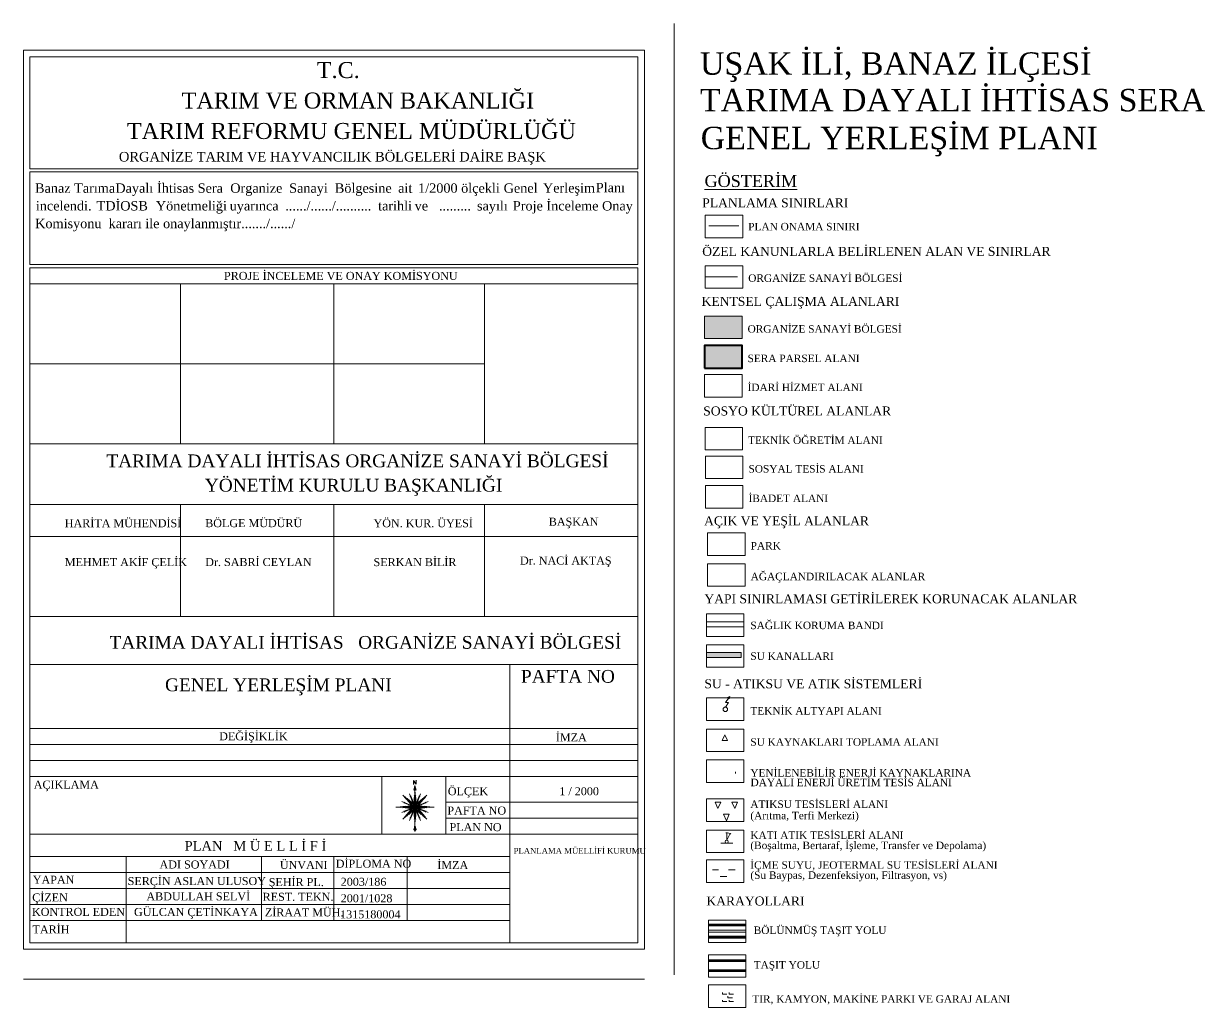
# Model space of a CAD drawing. Header units: metres. Extents: x 478603 to 489313, y 4282657 to 4289463.
# Drawn here: x 478816 to 479601, y 4288012 to 4288668 of the extents above; entities that cross this region are included whole.
import ezdxf

# ---------------------------------------------------------------- set-up
doc = ezdxf.new("R2010")
doc.units = ezdxf.units.M
doc.layers.get('0').update_dxf_attribs({"color": 5, "lineweight": 0})
for name, color, linetype, lineweight in [('97', 2, 'Continuous', 0), ('ADAKENARI', 18, 'Continuous', 0), ('ANTET', 18, 'Continuous', 0), ('CERCEVE', 18, 'Continuous', 0), ('KALDIRIM', 11, 'Continuous', 0), ('KAPAK', 1, 'Continuous', 20), ('LEJANT', 18, 'Continuous', 0), ('P_ALAN', 143, 'Continuous', 0), ('P_U_KNL', 143, 'Continuous', 0), ('PARSEL_ALN', 207, 'Continuous', 0), ('PARSEL_SERA_ALAN', 9, 'Continuous', 40), ('PLAN_SEMBOL', 18, 'Continuous', 0), ('REFUJ', 63, 'Continuous', 0)]:
    doc.layers.add(name, color=color, linetype=linetype, lineweight=lineweight)
doc.styles.get("Standard").update_dxf_attribs({"font": 'times.ttf'})

# ---------------------------------------------------------------- blocks, each defined once
blk = doc.blocks.new('155')
for p, q in [((0, 2.85, 942.48), (-1.9, -0.95, 942.48)), ((1.9, -0.95, 942.48), (0, 2.85, 942.48)), ((-1.9, -0.95, 942.48), (1.9, -0.95, 942.48))]:
    blk.add_line(p, q)
blk = doc.blocks.new('156')
for p, q in [((-3.43, 1.71, 942.48), (-7.43, 1.71, 942.48)), ((3.43, 1.71, 942.48), (8, 1.71, 942.48)), ((-2.29, -2.86, 942.48), (2.29, -2.86, 942.48))]:
    blk.add_line(p, q)
blk = doc.blocks.new('119')
for p, q in [((-3.75, 2, 942.48), (-3.75, 3, 942.48)), ((-3.75, 2, 942.48), (-0.75, 2, 942.48)), ((0, 0.5, 942.48), (0, -0.5, 942.48)), ((0.75, 2, 942.48), (0.75, 3, 942.48)), ((0.75, 2, 942.48), (3.75, 2, 942.48)), ((-3.75, -2, 942.48), (-3.75, -3, 942.48)), ((-3.75, -3, 942.48), (-0.75, -3, 942.48)), ((0, -0.5, 942.48), (3, -0.5, 942.48)), ((0.75, -2, 942.48), (0.75, -3, 942.48)), ((0.75, -3, 942.48), (3.75, -3, 942.48))]:
    blk.add_line(p, q)
blk = doc.blocks.new('157')
for p, q in [((-7.5, 5, 942.48), (-3.75, 5, 942.48)), ((-5.625, 0.625, 942.48), (-7.5, 5, 942.48)), ((-3.75, 5, 942.48), (-5.625, 0.625, 942.48)), ((3.75, 5, 942.48), (7.5, 5, 942.48)), ((5.625, 0.625, 942.48), (3.75, 5, 942.48)), ((7.5, 5, 942.48), (5.625, 0.625, 942.48)), ((-1.875, -3.125, 942.48), (1.875, -3.125, 942.48)), ((0, -7.5, 942.48), (-1.875, -3.125, 942.48)), ((1.875, -3.125, 942.48), (0, -7.5, 942.48))]:
    blk.add_line(p, q)
blk = doc.blocks.new('158')
for p, q in [((-0.25, 6, 942.48), (-0.5, 6, 942.48)), ((0.5, 6, 942.48), (-0.25, 6, 942.48)), ((0, 6, 942.48), (0, 1, 942.48)), ((0, 1, 942.48), (2.25, 5.5, 942.48)), ((1.5, 5.75, 942.48), (0.5, 6, 942.48)), ((2.25, 5.5, 942.48), (1.5, 5.75, 942.48)), ((2.75, 5, 942.48), (2.25, 5.5, 942.48)), ((-4, -1, 942.48), (4, -1, 942.48))]:
    blk.add_line(p, q)
blk.add_circle((0, 0, 942.48), 1)
blk = doc.blocks.new('160')
for p, q in [((3, 8.5, 942.48), (1.5, 8, 942.48)), ((1.5, 8, 942.48), (2.5, 7, 942.48)), ((2.5, 7, 942.48), (3, 8.5, 942.48)), ((0, 4.5, 942.48), (2, 7.5, 942.48)), ((0, 1.5, 942.48), (2, 4.5, 942.48)), ((2, 4.5, 942.48), (0, 4.5, 942.48))]:
    blk.add_line(p, q)
blk.add_circle((0, 0, 942.48), 1.5)
blk = doc.blocks.new('146')
blk.add_line((0, 0, 942.48), (0, -1.48, 942.48))

msp = doc.modelspace()

# ---------------------------------------------------------------- hatches: boundary and pattern name
at = {"layer": 'P_ALAN'}
msp.add_hatch(color=256, dxfattribs=at).paths.add_polyline_path([(479271.17, 4288245.35), (479271.17, 4288248.74), (479294.39, 4288248.74), (479294.39, 4288245.35)])
at = {"layer": 'PARSEL_ALN'}
msp.add_hatch(color=256, dxfattribs=at).paths.add_polyline_path([(479269.9, 4288458.13), (479294.89, 4288458.13), (479294.89, 4288473.12), (479269.9, 4288473.12)])
at = {"layer": 'PARSEL_SERA_ALAN'}
msp.add_hatch(color=256, dxfattribs=at).paths.add_polyline_path([(479269.9, 4288438.44), (479294.89, 4288438.44), (479294.89, 4288453.44), (479269.9, 4288453.44)])

# ---------------------------------------------------------------- linework, layer by layer
at = {"layer": 'ADAKENARI', "color": 18, "lineweight": 120}
for p, q in [((479297.49, 4288066.89), (479272.5, 4288066.89)), ((479272.5, 4288058.62), (479297.49, 4288058.62))]:
    msp.add_line(p, q, dxfattribs=at)
at = {"layer": 'ADAKENARI', "color": 18, "lineweight": 100}
for p, q in [((479297.49, 4288043.25), (479272.5, 4288043.25)), ((479272.5, 4288036.25), (479297.49, 4288036.25))]:
    msp.add_line(p, q, dxfattribs=at)
at = {"layer": 'ANTET'}
for p, q in [((478815.68, 4288050.69), (478815.68, 4288650.47)), ((478815.68, 4288650.47), (479229.77, 4288650.47)), ((479229.77, 4288650.47), (479229.77, 4288050.69)), ((478819.95, 4288646.2), (479225.5, 4288646.2)), ((478819.95, 4288571.5), (478819.95, 4288646.2)), ((479225.5, 4288646.2), (479225.5, 4288571.5)), ((478819.95, 4288571.5), (479225.5, 4288571.5)), ((478819.95, 4288569.36), (479225.5, 4288569.36)), ((478819.95, 4288507.46), (478819.95, 4288569.36)), ((479225.5, 4288569.36), (479225.5, 4288507.46)), ((478819.95, 4288507.46), (479225.5, 4288507.46)), ((478819.95, 4288054.96), (478819.95, 4288505.33)), ((478819.95, 4288505.33), (479225.5, 4288505.33)), ((478819.95, 4288387.93), (478819.95, 4288505.33)), ((479225.5, 4288505.33), (479225.5, 4288054.96)), ((479225.5, 4288505.33), (479225.5, 4288387.93)), ((478819.95, 4288494.66), (479225.5, 4288494.66)), ((478920.27, 4288387.93), (478920.27, 4288494.66)), ((479022.72, 4288387.93), (479022.72, 4288494.66)), ((479123.04, 4288387.96), (479123.04, 4288494.66)), ((478819.95, 4288441.3), (479123.04, 4288441.3)), ((478819.95, 4288387.93), (479225.5, 4288387.93)), ((478819.95, 4288347.38), (479225.5, 4288347.38)), ((478920.27, 4288272.67), (478920.27, 4288347.38)), ((479022.72, 4288272.67), (479022.72, 4288347.38)), ((479123.04, 4288272.67), (479123.04, 4288347.38)), ((478819.95, 4288326.04), (479225.5, 4288326.04)), ((478819.95, 4288272.67), (479225.5, 4288272.67)), ((478819.95, 4288240.66), (479225.5, 4288240.66)), ((479140.12, 4288054.96), (479140.12, 4288240.66)), ((478819.95, 4288197.97), (479225.5, 4288197.97)), ((478819.95, 4288187.3), (479225.5, 4288187.3)), ((478819.95, 4288176.62), (479225.5, 4288176.62)), ((478819.95, 4288165.95), (479225.5, 4288165.95)), ((479054.74, 4288127.53), (479054.74, 4288165.95)), ((479097.43, 4288127.53), (479097.43, 4288165.95)), ((479097.43, 4288148.88), (479225.5, 4288148.88)), ((479097.43, 4288138.2), (479225.5, 4288138.2)), ((478819.95, 4288127.53), (479225.5, 4288127.53)), ((478819.95, 4288112.59), (479140.12, 4288112.59)), ((478884.23, 4288112.59), (478884.23, 4288054.96)), ((478974.48, 4288112.59), (478974.48, 4288069.9)), ((479022.71, 4288112.59), (479022.71, 4288069.9)), ((479071.61, 4288112.84), (479071.61, 4288070.15)), ((478819.95, 4288101.92), (479140.12, 4288101.92)), ((478819.95, 4288091.25), (479140.12, 4288091.25)), ((478819.95, 4288080.57), (479140.12, 4288080.57)), ((478819.95, 4288069.9), (479140.12, 4288069.9)), ((479225.5, 4288054.96), (478819.95, 4288054.96)), ((479229.77, 4288050.69), (478815.68, 4288050.69))]:
    msp.add_line(p, q, dxfattribs=at)
at = {"layer": 'ANTET', "lineweight": 5}
for points in [[(479075.63, 4288160.89, 0), (479076.06, 4288160.89, 0), (479076.03, 4288160.89, 0), (479076, 4288160.9, 0), (479075.97, 4288160.92, 0), (479075.95, 4288160.93, 0), (479075.93, 4288160.96, 0), (479075.92, 4288160.98, 0), (479075.91, 4288161.01, 0), (479075.91, 4288161.04, 0), (479075.91, 4288162.8, 0), (479077.61, 4288160.77, 0), (479077.61, 4288163.04, 0), (479077.61, 4288163.07, 0), (479077.62, 4288163.1, 0), (479077.63, 4288163.12, 0), (479077.65, 4288163.15, 0), (479077.68, 4288163.16, 0), (479077.7, 4288163.18, 0), (479077.73, 4288163.19, 0), (479077.76, 4288163.19, 0), (479077.33, 4288163.19, 0), (479077.36, 4288163.19, 0), (479077.39, 4288163.18, 0), (479077.42, 4288163.16, 0), (479077.44, 4288163.15, 0), (479077.46, 4288163.12, 0), (479077.47, 4288163.1, 0), (479077.48, 4288163.07, 0), (479077.48, 4288163.04, 0), (479077.48, 4288161.28, 0), (479075.78, 4288163.31, 0), (479075.78, 4288161.04, 0), (479075.78, 4288161.01, 0), (479075.77, 4288160.98, 0), (479075.76, 4288160.96, 0), (479075.74, 4288160.93, 0), (479075.72, 4288160.92, 0), (479075.69, 4288160.9, 0), (479075.66, 4288160.89, 0), (479075.63, 4288160.89, 0)], [(479076.06, 4288156.9, 0), (479076.13, 4288157.08, 0), (479076.24, 4288157.23, 0), (479076.39, 4288157.35, 0), (479076.57, 4288157.43, 0), (479076.76, 4288157.45, 0), (479076.95, 4288157.43, 0), (479077.12, 4288157.35, 0), (479077.27, 4288157.23, 0), (479077.39, 4288157.08, 0), (479077.46, 4288156.9, 0), (479076.76, 4288159.87, 0), (479076.06, 4288156.9, 0)], [(479073.88, 4288145.55, 0), (479073.99, 4288145.56, 0), (479074.1, 4288145.57, 0), (479074.22, 4288145.6, 0), (479074.33, 4288145.64, 0), (479074.43, 4288145.68, 0), (479074.53, 4288145.74, 0), (479074.63, 4288145.8, 0), (479074.71, 4288145.88, 0), (479074.77, 4288145.93, 0), (479074.84, 4288145.96, 0), (479074.91, 4288145.99, 0), (479074.99, 4288146, 0), (479075.06, 4288146, 0), (479075.14, 4288145.98, 0), (479075.21, 4288145.96, 0), (479075.27, 4288145.92, 0), (479075.22, 4288145.96, 0), (479075.17, 4288146.02, 0), (479075.13, 4288146.08, 0), (479075.1, 4288146.14, 0), (479075.08, 4288146.21, 0), (479075.06, 4288146.28, 0), (479075.06, 4288146.35, 0), (479075.07, 4288146.42, 0), (479075.22, 4288146.32, 0), (479075.37, 4288146.23, 0), (479075.53, 4288146.16, 0), (479075.69, 4288146.09, 0), (479075.86, 4288146.04, 0), (479076.03, 4288146, 0), (479076.2, 4288145.97, 0), (479076.38, 4288145.95, 0), (479076.45, 4288145.94, 0), (479076.52, 4288145.92, 0), (479076.59, 4288145.88, 0), (479076.65, 4288145.83, 0), (479076.69, 4288145.77, 0), (479076.73, 4288145.7, 0), (479076.75, 4288145.63, 0), (479076.76, 4288145.55, 0), (479073.88, 4288145.55, 0)], [(479076.76, 4288148.43, 0), (479076.75, 4288148.32, 0), (479076.74, 4288148.2, 0), (479076.71, 4288148.09, 0), (479076.67, 4288147.98, 0), (479076.62, 4288147.88, 0), (479076.57, 4288147.78, 0), (479076.5, 4288147.68, 0), (479076.43, 4288147.59, 0), (479076.38, 4288147.53, 0), (479076.35, 4288147.47, 0), (479076.32, 4288147.4, 0), (479076.31, 4288147.32, 0), (479076.31, 4288147.25, 0), (479076.32, 4288147.17, 0), (479076.35, 4288147.1, 0), (479076.39, 4288147.03, 0), (479076.34, 4288147.09, 0), (479076.29, 4288147.14, 0), (479076.23, 4288147.18, 0), (479076.17, 4288147.21, 0), (479076.1, 4288147.23, 0), (479076.03, 4288147.24, 0), (479075.96, 4288147.24, 0), (479075.89, 4288147.24, 0), (479075.99, 4288147.09, 0), (479076.07, 4288146.94, 0), (479076.15, 4288146.78, 0), (479076.22, 4288146.62, 0), (479076.27, 4288146.45, 0), (479076.31, 4288146.28, 0), (479076.34, 4288146.1, 0), (479076.35, 4288145.93, 0), (479076.37, 4288145.85, 0), (479076.39, 4288145.78, 0), (479076.43, 4288145.72, 0), (479076.48, 4288145.66, 0), (479076.54, 4288145.61, 0), (479076.61, 4288145.58, 0), (479076.68, 4288145.56, 0), (479076.76, 4288145.55, 0), (479076.76, 4288148.43, 0)], [(479076.76, 4288148.43, 0), (479076.76, 4288148.32, 0), (479076.78, 4288148.2, 0), (479076.81, 4288148.09, 0), (479076.84, 4288147.98, 0), (479076.89, 4288147.88, 0), (479076.95, 4288147.78, 0), (479077.01, 4288147.68, 0), (479077.09, 4288147.59, 0), (479077.13, 4288147.53, 0), (479077.17, 4288147.47, 0), (479077.19, 4288147.4, 0), (479077.2, 4288147.32, 0), (479077.2, 4288147.25, 0), (479077.19, 4288147.17, 0), (479077.16, 4288147.1, 0), (479077.13, 4288147.03, 0), (479077.17, 4288147.09, 0), (479077.22, 4288147.14, 0), (479077.28, 4288147.18, 0), (479077.35, 4288147.21, 0), (479077.41, 4288147.23, 0), (479077.48, 4288147.24, 0), (479077.55, 4288147.24, 0), (479077.63, 4288147.24, 0), (479077.53, 4288147.09, 0), (479077.44, 4288146.94, 0), (479077.36, 4288146.78, 0), (479077.3, 4288146.62, 0), (479077.25, 4288146.45, 0), (479077.2, 4288146.28, 0), (479077.18, 4288146.1, 0), (479077.16, 4288145.93, 0), (479077.15, 4288145.85, 0), (479077.12, 4288145.78, 0), (479077.08, 4288145.72, 0), (479077.03, 4288145.66, 0), (479076.97, 4288145.61, 0), (479076.91, 4288145.58, 0), (479076.83, 4288145.56, 0), (479076.76, 4288145.55, 0), (479076.76, 4288148.43, 0)], [(479079.64, 4288145.55, 0), (479079.52, 4288145.56, 0), (479079.41, 4288145.57, 0), (479079.3, 4288145.6, 0), (479079.19, 4288145.64, 0), (479079.08, 4288145.68, 0), (479078.98, 4288145.74, 0), (479078.89, 4288145.8, 0), (479078.8, 4288145.88, 0), (479078.74, 4288145.93, 0), (479078.67, 4288145.96, 0), (479078.6, 4288145.99, 0), (479078.53, 4288146, 0), (479078.45, 4288146, 0), (479078.38, 4288145.98, 0), (479078.31, 4288145.96, 0), (479078.24, 4288145.92, 0), (479078.3, 4288145.96, 0), (479078.35, 4288146.02, 0), (479078.39, 4288146.08, 0), (479078.42, 4288146.14, 0), (479078.44, 4288146.21, 0), (479078.45, 4288146.28, 0), (479078.45, 4288146.35, 0), (479078.44, 4288146.42, 0), (479078.3, 4288146.32, 0), (479078.14, 4288146.23, 0), (479077.99, 4288146.16, 0), (479077.82, 4288146.09, 0), (479077.66, 4288146.04, 0), (479077.48, 4288146, 0), (479077.31, 4288145.97, 0), (479077.14, 4288145.95, 0), (479077.06, 4288145.94, 0), (479076.99, 4288145.92, 0), (479076.92, 4288145.88, 0), (479076.87, 4288145.83, 0), (479076.82, 4288145.77, 0), (479076.79, 4288145.7, 0), (479076.76, 4288145.63, 0), (479076.76, 4288145.55, 0), (479079.64, 4288145.55, 0)], [(479073.88, 4288145.55, 0), (479073.99, 4288145.54, 0), (479074.1, 4288145.53, 0), (479074.22, 4288145.5, 0), (479074.33, 4288145.46, 0), (479074.43, 4288145.42, 0), (479074.53, 4288145.36, 0), (479074.63, 4288145.3, 0), (479074.71, 4288145.22, 0), (479074.77, 4288145.17, 0), (479074.84, 4288145.14, 0), (479074.91, 4288145.11, 0), (479074.99, 4288145.1, 0), (479075.06, 4288145.1, 0), (479075.14, 4288145.12, 0), (479075.21, 4288145.14, 0), (479075.27, 4288145.18, 0), (479075.22, 4288145.14, 0), (479075.17, 4288145.08, 0), (479075.13, 4288145.03, 0), (479075.1, 4288144.96, 0), (479075.08, 4288144.89, 0), (479075.06, 4288144.82, 0), (479075.06, 4288144.75, 0), (479075.07, 4288144.68, 0), (479075.22, 4288144.78, 0), (479075.37, 4288144.87, 0), (479075.53, 4288144.94, 0), (479075.69, 4288145.01, 0), (479075.86, 4288145.06, 0), (479076.03, 4288145.1, 0), (479076.2, 4288145.13, 0), (479076.38, 4288145.15, 0), (479076.45, 4288145.16, 0), (479076.52, 4288145.19, 0), (479076.59, 4288145.22, 0), (479076.65, 4288145.27, 0), (479076.69, 4288145.33, 0), (479076.73, 4288145.4, 0), (479076.75, 4288145.47, 0), (479076.76, 4288145.55, 0), (479073.88, 4288145.55, 0)], [(479076.76, 4288142.67, 0), (479076.75, 4288142.78, 0), (479076.74, 4288142.9, 0), (479076.71, 4288143.01, 0), (479076.67, 4288143.12, 0), (479076.62, 4288143.22, 0), (479076.57, 4288143.32, 0), (479076.5, 4288143.42, 0), (479076.43, 4288143.51, 0), (479076.38, 4288143.57, 0), (479076.35, 4288143.63, 0), (479076.32, 4288143.7, 0), (479076.31, 4288143.78, 0), (479076.31, 4288143.85, 0), (479076.32, 4288143.93, 0), (479076.35, 4288144, 0), (479076.39, 4288144.07, 0), (479076.34, 4288144.01, 0), (479076.29, 4288143.96, 0), (479076.23, 4288143.92, 0), (479076.17, 4288143.89, 0), (479076.1, 4288143.87, 0), (479076.03, 4288143.86, 0), (479075.96, 4288143.86, 0), (479075.89, 4288143.86, 0), (479075.99, 4288144.01, 0), (479076.07, 4288144.16, 0), (479076.15, 4288144.32, 0), (479076.22, 4288144.48, 0), (479076.27, 4288144.65, 0), (479076.31, 4288144.82, 0), (479076.34, 4288145, 0), (479076.35, 4288145.17, 0), (479076.37, 4288145.25, 0), (479076.39, 4288145.32, 0), (479076.43, 4288145.38, 0), (479076.48, 4288145.44, 0), (479076.54, 4288145.49, 0), (479076.61, 4288145.52, 0), (479076.68, 4288145.54, 0), (479076.76, 4288145.55, 0), (479076.76, 4288142.67, 0)], [(479076.76, 4288142.67, 0), (479076.76, 4288142.78, 0), (479076.78, 4288142.9, 0), (479076.81, 4288143.01, 0), (479076.84, 4288143.12, 0), (479076.89, 4288143.22, 0), (479076.95, 4288143.32, 0), (479077.01, 4288143.42, 0), (479077.09, 4288143.51, 0), (479077.13, 4288143.57, 0), (479077.17, 4288143.63, 0), (479077.19, 4288143.7, 0), (479077.2, 4288143.78, 0), (479077.2, 4288143.85, 0), (479077.19, 4288143.93, 0), (479077.16, 4288144, 0), (479077.13, 4288144.07, 0), (479077.17, 4288144.01, 0), (479077.22, 4288143.96, 0), (479077.28, 4288143.92, 0), (479077.35, 4288143.89, 0), (479077.41, 4288143.87, 0), (479077.48, 4288143.86, 0), (479077.55, 4288143.86, 0), (479077.63, 4288143.86, 0), (479077.53, 4288144.01, 0), (479077.44, 4288144.16, 0), (479077.36, 4288144.32, 0), (479077.3, 4288144.48, 0), (479077.25, 4288144.65, 0), (479077.2, 4288144.82, 0), (479077.18, 4288145, 0), (479077.16, 4288145.17, 0), (479077.15, 4288145.25, 0), (479077.12, 4288145.32, 0), (479077.08, 4288145.38, 0), (479077.03, 4288145.44, 0), (479076.97, 4288145.49, 0), (479076.91, 4288145.52, 0), (479076.83, 4288145.54, 0), (479076.76, 4288145.55, 0), (479076.76, 4288142.67, 0)], [(479079.64, 4288145.55, 0), (479079.52, 4288145.54, 0), (479079.41, 4288145.53, 0), (479079.3, 4288145.5, 0), (479079.19, 4288145.46, 0), (479079.08, 4288145.42, 0), (479078.98, 4288145.36, 0), (479078.89, 4288145.3, 0), (479078.8, 4288145.22, 0), (479078.74, 4288145.17, 0), (479078.67, 4288145.14, 0), (479078.6, 4288145.11, 0), (479078.53, 4288145.1, 0), (479078.45, 4288145.1, 0), (479078.38, 4288145.12, 0), (479078.31, 4288145.14, 0), (479078.24, 4288145.18, 0), (479078.3, 4288145.14, 0), (479078.35, 4288145.08, 0), (479078.39, 4288145.03, 0), (479078.42, 4288144.96, 0), (479078.44, 4288144.89, 0), (479078.45, 4288144.82, 0), (479078.45, 4288144.75, 0), (479078.44, 4288144.68, 0), (479078.3, 4288144.78, 0), (479078.14, 4288144.87, 0), (479077.99, 4288144.94, 0), (479077.82, 4288145.01, 0), (479077.66, 4288145.06, 0), (479077.48, 4288145.1, 0), (479077.31, 4288145.13, 0), (479077.14, 4288145.15, 0), (479077.06, 4288145.16, 0), (479076.99, 4288145.19, 0), (479076.92, 4288145.22, 0), (479076.87, 4288145.27, 0), (479076.82, 4288145.33, 0), (479076.79, 4288145.4, 0), (479076.76, 4288145.47, 0), (479076.76, 4288145.55, 0), (479079.64, 4288145.55, 0)], [(479076.76, 4288129.25, 0), (479076.75, 4288129.36, 0), (479076.74, 4288129.47, 0), (479076.71, 4288129.59, 0), (479076.67, 4288129.7, 0), (479076.62, 4288129.8, 0), (479076.57, 4288129.9, 0), (479076.5, 4288130, 0), (479076.43, 4288130.08, 0), (479076.38, 4288130.14, 0), (479076.35, 4288130.21, 0), (479076.32, 4288130.28, 0), (479076.31, 4288130.36, 0), (479076.31, 4288130.43, 0), (479076.32, 4288130.51, 0), (479076.35, 4288130.58, 0), (479076.39, 4288130.64, 0), (479076.34, 4288130.59, 0), (479076.29, 4288130.54, 0), (479076.23, 4288130.5, 0), (479076.17, 4288130.47, 0), (479076.1, 4288130.45, 0), (479076.03, 4288130.43, 0), (479075.96, 4288130.43, 0), (479075.89, 4288130.44, 0), (479075.99, 4288130.59, 0), (479076.07, 4288130.74, 0), (479076.15, 4288130.9, 0), (479076.22, 4288131.06, 0), (479076.27, 4288131.23, 0), (479076.31, 4288131.4, 0), (479076.34, 4288131.57, 0), (479076.35, 4288131.75, 0), (479076.37, 4288131.82, 0), (479076.39, 4288131.89, 0), (479076.43, 4288131.96, 0), (479076.48, 4288132.02, 0), (479076.54, 4288132.06, 0), (479076.61, 4288132.1, 0), (479076.68, 4288132.12, 0), (479076.76, 4288132.13, 0), (479076.76, 4288129.25, 0)], [(479076.76, 4288129.25, 0), (479076.76, 4288129.36, 0), (479076.78, 4288129.47, 0), (479076.81, 4288129.59, 0), (479076.84, 4288129.7, 0), (479076.89, 4288129.8, 0), (479076.95, 4288129.9, 0), (479077.01, 4288130, 0), (479077.09, 4288130.08, 0), (479077.13, 4288130.14, 0), (479077.17, 4288130.21, 0), (479077.19, 4288130.28, 0), (479077.2, 4288130.36, 0), (479077.2, 4288130.43, 0), (479077.19, 4288130.51, 0), (479077.16, 4288130.58, 0), (479077.13, 4288130.64, 0), (479077.17, 4288130.59, 0), (479077.22, 4288130.54, 0), (479077.28, 4288130.5, 0), (479077.35, 4288130.47, 0), (479077.41, 4288130.45, 0), (479077.48, 4288130.43, 0), (479077.55, 4288130.43, 0), (479077.63, 4288130.44, 0), (479077.53, 4288130.59, 0), (479077.44, 4288130.74, 0), (479077.36, 4288130.9, 0), (479077.3, 4288131.06, 0), (479077.25, 4288131.23, 0), (479077.2, 4288131.4, 0), (479077.18, 4288131.57, 0), (479077.16, 4288131.75, 0), (479077.15, 4288131.82, 0), (479077.12, 4288131.89, 0), (479077.08, 4288131.96, 0), (479077.03, 4288132.02, 0), (479076.97, 4288132.06, 0), (479076.91, 4288132.1, 0), (479076.83, 4288132.12, 0), (479076.76, 4288132.13, 0), (479076.76, 4288129.25, 0)]]:
    msp.add_polyline3d(points, close=True, dxfattribs=at)
for points in [[(479075.53, 4288148.51, 0), (479073.08, 4288154.42, 0)], [(479076.6, 4288148.75, 0), (479076.6, 4288154.84, 0), (479076.44, 4288155.16, 0)], [(479076.76, 4288148.75, 0), (479076.76, 4288159.87, 0)], [(479076.92, 4288148.75, 0), (479076.92, 4288154.84, 0), (479077.08, 4288155.16, 0)], [(479077.98, 4288148.51, 0), (479080.43, 4288154.42, 0)], [(479073.56, 4288145.71, 0), (479067.47, 4288145.71, 0), (479067.15, 4288145.87, 0)], [(479073.8, 4288146.78, 0), (479067.88, 4288149.23, 0)], [(479074.49, 4288147.81, 0), (479068.75, 4288153.55, 0)], [(479073.57, 4288145.87, 0), (479069.07, 4288145.87, 0), (479068.75, 4288146.03, 0)], [(479073.74, 4288146.63, 0), (479069.6, 4288148.34, 0), (479069.24, 4288148.32, 0)], [(479073.86, 4288146.92, 0), (479069.72, 4288148.64, 0), (479069.48, 4288148.91, 0)], [(479074.38, 4288147.7, 0), (479070.08, 4288152, 0), (479069.74, 4288152.12, 0)], [(479074.61, 4288147.92, 0), (479070.3, 4288152.23, 0), (479070.19, 4288152.57, 0)], [(479073.59, 4288146.03, 0), (479070.67, 4288146.03, 0), (479070.35, 4288146.19, 0)], [(479074.28, 4288147.58, 0), (479071.1, 4288150.76, 0), (479070.76, 4288150.87, 0)], [(479074.73, 4288148.03, 0), (479071.55, 4288151.21, 0), (479071.44, 4288151.55, 0)], [(479074.18, 4288147.45, 0), (479072.12, 4288149.51, 0), (479071.78, 4288149.63, 0)], [(479073.62, 4288146.19, 0), (479072.27, 4288146.19, 0), (479071.95, 4288146.35, 0)], [(479074.86, 4288148.13, 0), (479072.79, 4288150.19, 0), (479072.68, 4288150.53, 0)], [(479074.09, 4288147.32, 0), (479073.13, 4288148.27, 0), (479072.79, 4288148.38, 0)], [(479075.39, 4288148.44, 0), (479073.67, 4288152.59, 0), (479073.4, 4288152.82, 0)], [(479073.89, 4288145.87, 0), (479073.98, 4288145.88, 0), (479074.06, 4288145.89, 0), (479074.14, 4288145.91, 0), (479074.22, 4288145.94, 0), (479074.29, 4288145.97, 0), (479074.36, 4288146.01, 0), (479074.43, 4288146.06, 0), (479074.5, 4288146.11, 0), (479074.52, 4288146.14, 0), (479074.55, 4288146.16, 0), (479074.58, 4288146.18, 0), (479074.61, 4288146.2, 0), (479074.64, 4288146.22, 0), (479074.68, 4288146.24, 0), (479074.71, 4288146.25, 0), (479074.74, 4288146.27, 0), (479074.74, 4288146.36, 0), (479074.75, 4288146.44, 0), (479074.77, 4288146.53, 0), (479074.8, 4288146.62, 0), (479074.83, 4288146.7, 0), (479074.88, 4288146.77, 0), (479074.93, 4288146.84, 0), (479074.99, 4288146.91, 0), (479075.1, 4288146.81, 0), (479075.21, 4288146.71, 0), (479075.33, 4288146.63, 0), (479075.45, 4288146.55, 0), (479075.58, 4288146.49, 0), (479075.71, 4288146.43, 0), (479075.85, 4288146.38, 0), (479075.99, 4288146.34, 0), (479075.94, 4288146.47, 0), (479075.89, 4288146.61, 0), (479075.83, 4288146.74, 0), (479075.76, 4288146.86, 0), (479075.68, 4288146.98, 0), (479075.59, 4288147.1, 0), (479075.5, 4288147.21, 0), (479075.39, 4288147.31, 0), (479075.46, 4288147.37, 0), (479075.53, 4288147.42, 0), (479075.61, 4288147.47, 0), (479075.69, 4288147.51, 0), (479075.77, 4288147.54, 0), (479075.86, 4288147.56, 0), (479075.95, 4288147.56, 0), (479076.04, 4288147.56, 0), (479076.05, 4288147.6, 0), (479076.07, 4288147.63, 0), (479076.09, 4288147.66, 0), (479076.1, 4288147.7, 0), (479076.12, 4288147.73, 0), (479076.15, 4288147.76, 0), (479076.17, 4288147.78, 0), (479076.19, 4288147.81, 0), (479076.25, 4288147.87, 0), (479076.3, 4288147.94, 0), (479076.34, 4288148.01, 0), (479076.37, 4288148.09, 0), (479076.4, 4288148.17, 0), (479076.42, 4288148.25, 0), (479076.43, 4288148.33, 0), (479076.44, 4288148.41, 0)], [(479074.99, 4288148.22, 0), (479074.04, 4288149.17, 0), (479073.93, 4288149.51, 0)], [(479075.68, 4288148.57, 0), (479073.96, 4288152.71, 0), (479073.99, 4288153.07, 0)], [(479076.12, 4288148.69, 0), (479076.12, 4288150.03, 0), (479075.96, 4288150.35, 0)], [(479076.28, 4288148.72, 0), (479076.28, 4288151.63, 0), (479076.12, 4288151.95, 0)], [(479076.44, 4288148.74, 0), (479076.44, 4288153.23, 0), (479076.28, 4288153.55, 0)], [(479077.08, 4288148.74, 0), (479077.08, 4288153.23, 0), (479077.24, 4288153.55, 0)], [(479077.08, 4288148.41, 0), (479077.08, 4288148.33, 0), (479077.09, 4288148.25, 0), (479077.11, 4288148.17, 0), (479077.14, 4288148.09, 0), (479077.18, 4288148.01, 0), (479077.22, 4288147.94, 0), (479077.27, 4288147.87, 0), (479077.32, 4288147.81, 0), (479077.34, 4288147.78, 0), (479077.37, 4288147.76, 0), (479077.39, 4288147.73, 0), (479077.41, 4288147.7, 0), (479077.43, 4288147.66, 0), (479077.45, 4288147.63, 0), (479077.46, 4288147.6, 0), (479077.47, 4288147.56, 0), (479077.56, 4288147.56, 0), (479077.65, 4288147.56, 0), (479077.74, 4288147.54, 0), (479077.82, 4288147.51, 0), (479077.9, 4288147.47, 0), (479077.98, 4288147.43, 0), (479078.05, 4288147.37, 0), (479078.11, 4288147.31, 0), (479078.01, 4288147.21, 0), (479077.92, 4288147.1, 0), (479077.84, 4288146.98, 0), (479077.76, 4288146.86, 0), (479077.69, 4288146.73, 0), (479077.63, 4288146.6, 0), (479077.58, 4288146.46, 0), (479077.54, 4288146.32, 0), (479077.68, 4288146.37, 0), (479077.81, 4288146.42, 0), (479077.94, 4288146.48, 0), (479078.07, 4288146.55, 0), (479078.19, 4288146.63, 0), (479078.3, 4288146.72, 0), (479078.41, 4288146.81, 0), (479078.51, 4288146.91, 0), (479078.58, 4288146.85, 0), (479078.63, 4288146.78, 0), (479078.68, 4288146.7, 0), (479078.72, 4288146.62, 0), (479078.74, 4288146.53, 0), (479078.76, 4288146.45, 0), (479078.77, 4288146.36, 0), (479078.77, 4288146.27, 0), (479078.8, 4288146.25, 0), (479078.84, 4288146.24, 0), (479078.87, 4288146.22, 0), (479078.9, 4288146.2, 0), (479078.93, 4288146.18, 0), (479078.96, 4288146.16, 0), (479078.99, 4288146.14, 0), (479079.02, 4288146.11, 0), (479079.08, 4288146.06, 0), (479079.15, 4288146.01, 0), (479079.22, 4288145.97, 0), (479079.3, 4288145.94, 0), (479079.37, 4288145.91, 0), (479079.46, 4288145.89, 0), (479079.54, 4288145.88, 0), (479079.62, 4288145.87, 0)], [(479077.24, 4288148.72, 0), (479077.24, 4288151.63, 0), (479077.4, 4288151.95, 0)], [(479077.4, 4288148.69, 0), (479077.4, 4288150.03, 0), (479077.56, 4288150.35, 0)], [(479077.83, 4288148.57, 0), (479079.55, 4288152.71, 0), (479079.52, 4288153.07, 0)], [(479078.13, 4288148.44, 0), (479079.85, 4288152.59, 0), (479080.12, 4288152.82, 0)], [(479078.52, 4288148.22, 0), (479079.47, 4288149.17, 0), (479079.59, 4288149.51, 0)], [(479078.66, 4288148.13, 0), (479080.72, 4288150.19, 0), (479080.83, 4288150.53, 0)], [(479078.78, 4288148.03, 0), (479081.96, 4288151.21, 0), (479082.08, 4288151.55, 0)], [(479078.9, 4288147.92, 0), (479083.21, 4288152.23, 0), (479083.32, 4288152.57, 0)], [(479079.02, 4288147.81, 0), (479084.76, 4288153.55, 0)], [(479079.13, 4288147.7, 0), (479083.44, 4288152, 0), (479083.78, 4288152.12, 0)], [(479079.24, 4288147.58, 0), (479082.42, 4288150.76, 0), (479082.76, 4288150.87, 0)], [(479079.33, 4288147.45, 0), (479081.4, 4288149.51, 0), (479081.74, 4288149.63, 0)], [(479079.43, 4288147.32, 0), (479080.38, 4288148.27, 0), (479080.72, 4288148.38, 0)], [(479079.65, 4288146.92, 0), (479083.8, 4288148.64, 0), (479084.03, 4288148.91, 0)], [(479079.72, 4288146.78, 0), (479085.63, 4288149.23, 0)], [(479079.77, 4288146.63, 0), (479083.92, 4288148.34, 0), (479084.27, 4288148.32, 0)], [(479079.89, 4288146.19, 0), (479081.24, 4288146.19, 0), (479081.56, 4288146.35, 0)], [(479079.92, 4288146.03, 0), (479082.84, 4288146.03, 0), (479083.16, 4288146.19, 0)], [(479079.94, 4288145.87, 0), (479084.44, 4288145.87, 0), (479084.76, 4288146.03, 0)], [(479079.95, 4288145.71, 0), (479086.04, 4288145.71, 0), (479086.36, 4288145.87, 0)], [(479073.56, 4288145.55, 0), (479063.95, 4288145.55, 0)], [(479073.56, 4288145.39, 0), (479067.47, 4288145.39, 0), (479067.15, 4288145.23, 0)], [(479073.8, 4288144.32, 0), (479067.88, 4288141.87, 0)], [(479073.57, 4288145.23, 0), (479069.07, 4288145.23, 0), (479068.75, 4288145.07, 0)], [(479074.49, 4288143.29, 0), (479068.75, 4288137.55, 0)], [(479073.74, 4288144.47, 0), (479069.6, 4288142.76, 0), (479069.24, 4288142.78, 0)], [(479073.86, 4288144.18, 0), (479069.72, 4288142.46, 0), (479069.48, 4288142.19, 0)], [(479074.38, 4288143.4, 0), (479070.08, 4288139.1, 0), (479069.74, 4288138.98, 0)], [(479074.61, 4288143.18, 0), (479070.3, 4288138.87, 0), (479070.19, 4288138.53, 0)], [(479073.59, 4288145.07, 0), (479070.67, 4288145.07, 0), (479070.35, 4288144.91, 0)], [(479074.28, 4288143.52, 0), (479071.1, 4288140.34, 0), (479070.76, 4288140.23, 0)], [(479074.73, 4288143.07, 0), (479071.55, 4288139.89, 0), (479071.44, 4288139.55, 0)], [(479074.18, 4288143.65, 0), (479072.12, 4288141.59, 0), (479071.78, 4288141.47, 0)], [(479073.62, 4288144.91, 0), (479072.27, 4288144.91, 0), (479071.95, 4288144.75, 0)], [(479074.86, 4288142.97, 0), (479072.79, 4288140.91, 0), (479072.68, 4288140.57, 0)], [(479074.09, 4288143.78, 0), (479073.13, 4288142.83, 0), (479072.79, 4288142.72, 0)], [(479075.53, 4288142.59, 0), (479073.08, 4288136.68, 0)], [(479075.39, 4288142.66, 0), (479073.67, 4288138.51, 0), (479073.4, 4288138.28, 0)], [(479076.44, 4288142.69, 0), (479076.43, 4288142.77, 0), (479076.42, 4288142.85, 0), (479076.4, 4288142.93, 0), (479076.37, 4288143.01, 0), (479076.34, 4288143.09, 0), (479076.3, 4288143.16, 0), (479076.25, 4288143.23, 0), (479076.19, 4288143.29, 0), (479076.17, 4288143.32, 0), (479076.15, 4288143.34, 0), (479076.12, 4288143.37, 0), (479076.1, 4288143.41, 0), (479076.09, 4288143.44, 0), (479076.07, 4288143.47, 0), (479076.05, 4288143.5, 0), (479076.04, 4288143.54, 0), (479075.95, 4288143.54, 0), (479075.86, 4288143.54, 0), (479075.78, 4288143.56, 0), (479075.69, 4288143.59, 0), (479075.61, 4288143.63, 0), (479075.54, 4288143.67, 0), (479075.47, 4288143.73, 0), (479075.4, 4288143.79, 0), (479075.5, 4288143.89, 0), (479075.59, 4288144, 0), (479075.68, 4288144.12, 0), (479075.75, 4288144.24, 0), (479075.82, 4288144.37, 0), (479075.88, 4288144.5, 0), (479075.93, 4288144.64, 0), (479075.97, 4288144.78, 0), (479075.83, 4288144.73, 0), (479075.7, 4288144.68, 0), (479075.57, 4288144.62, 0), (479075.45, 4288144.55, 0), (479075.32, 4288144.47, 0), (479075.21, 4288144.38, 0), (479075.1, 4288144.29, 0), (479075, 4288144.19, 0), (479074.94, 4288144.25, 0), (479074.88, 4288144.32, 0), (479074.84, 4288144.4, 0), (479074.8, 4288144.48, 0), (479074.77, 4288144.57, 0), (479074.75, 4288144.65, 0), (479074.74, 4288144.74, 0), (479074.74, 4288144.83, 0), (479074.71, 4288144.85, 0), (479074.68, 4288144.86, 0), (479074.64, 4288144.88, 0), (479074.61, 4288144.9, 0), (479074.58, 4288144.92, 0), (479074.55, 4288144.94, 0), (479074.52, 4288144.96, 0), (479074.5, 4288144.99, 0), (479074.43, 4288145.04, 0), (479074.36, 4288145.09, 0), (479074.29, 4288145.13, 0), (479074.22, 4288145.17, 0), (479074.14, 4288145.19, 0), (479074.06, 4288145.21, 0), (479073.98, 4288145.23, 0), (479073.89, 4288145.23, 0)], [(479074.99, 4288142.88, 0), (479074.04, 4288141.93, 0), (479073.93, 4288141.59, 0)], [(479075.68, 4288142.53, 0), (479073.96, 4288138.39, 0), (479073.99, 4288138.03, 0)], [(479076.12, 4288142.41, 0), (479076.12, 4288141.07, 0), (479075.96, 4288140.75, 0)], [(479076.28, 4288142.38, 0), (479076.28, 4288139.47, 0), (479076.12, 4288139.15, 0)], [(479076.44, 4288142.36, 0), (479076.44, 4288137.87, 0), (479076.28, 4288137.55, 0)], [(479076.6, 4288142.35, 0), (479076.6, 4288136.26, 0), (479076.44, 4288135.94, 0)], [(479076.76, 4288142.35, 0), (479076.76, 4288132.74, 0)], [(479076.92, 4288142.35, 0), (479076.92, 4288136.26, 0), (479077.08, 4288135.94, 0)], [(479079.62, 4288145.23, 0), (479079.54, 4288145.23, 0), (479079.46, 4288145.21, 0), (479079.37, 4288145.19, 0), (479079.3, 4288145.17, 0), (479079.22, 4288145.13, 0), (479079.15, 4288145.09, 0), (479079.08, 4288145.04, 0), (479079.02, 4288144.99, 0), (479078.99, 4288144.96, 0), (479078.96, 4288144.94, 0), (479078.93, 4288144.92, 0), (479078.9, 4288144.9, 0), (479078.87, 4288144.88, 0), (479078.84, 4288144.86, 0), (479078.8, 4288144.85, 0), (479078.77, 4288144.83, 0), (479078.77, 4288144.74, 0), (479078.76, 4288144.66, 0), (479078.74, 4288144.57, 0), (479078.72, 4288144.49, 0), (479078.68, 4288144.4, 0), (479078.63, 4288144.33, 0), (479078.58, 4288144.26, 0), (479078.52, 4288144.19, 0), (479078.42, 4288144.29, 0), (479078.3, 4288144.39, 0), (479078.19, 4288144.47, 0), (479078.06, 4288144.55, 0), (479077.94, 4288144.61, 0), (479077.8, 4288144.67, 0), (479077.67, 4288144.72, 0), (479077.53, 4288144.76, 0), (479077.57, 4288144.63, 0), (479077.63, 4288144.49, 0), (479077.69, 4288144.36, 0), (479077.76, 4288144.24, 0), (479077.84, 4288144.12, 0), (479077.92, 4288144, 0), (479078.02, 4288143.89, 0), (479078.12, 4288143.79, 0), (479078.05, 4288143.73, 0), (479077.98, 4288143.68, 0), (479077.91, 4288143.63, 0), (479077.83, 4288143.59, 0), (479077.74, 4288143.56, 0), (479077.65, 4288143.54, 0), (479077.56, 4288143.54, 0), (479077.47, 4288143.54, 0), (479077.46, 4288143.5, 0), (479077.45, 4288143.47, 0), (479077.43, 4288143.44, 0), (479077.41, 4288143.41, 0), (479077.39, 4288143.37, 0), (479077.37, 4288143.34, 0), (479077.34, 4288143.32, 0), (479077.32, 4288143.29, 0), (479077.27, 4288143.23, 0), (479077.22, 4288143.16, 0), (479077.18, 4288143.09, 0), (479077.14, 4288143.01, 0), (479077.11, 4288142.93, 0), (479077.09, 4288142.85, 0), (479077.08, 4288142.77, 0), (479077.08, 4288142.69, 0)], [(479077.08, 4288142.36, 0), (479077.08, 4288137.87, 0), (479077.24, 4288137.55, 0)], [(479077.24, 4288142.38, 0), (479077.24, 4288139.47, 0), (479077.4, 4288139.15, 0)], [(479077.4, 4288142.41, 0), (479077.4, 4288141.07, 0), (479077.56, 4288140.75, 0)], [(479077.83, 4288142.53, 0), (479079.55, 4288138.39, 0), (479079.52, 4288138.03, 0)], [(479077.98, 4288142.59, 0), (479080.43, 4288136.68, 0)], [(479078.13, 4288142.66, 0), (479079.85, 4288138.51, 0), (479080.12, 4288138.28, 0)], [(479078.52, 4288142.88, 0), (479079.47, 4288141.93, 0), (479079.59, 4288141.59, 0)], [(479078.66, 4288142.97, 0), (479080.72, 4288140.91, 0), (479080.83, 4288140.57, 0)], [(479078.78, 4288143.07, 0), (479081.96, 4288139.89, 0), (479082.08, 4288139.55, 0)], [(479078.9, 4288143.18, 0), (479083.21, 4288138.87, 0), (479083.32, 4288138.53, 0)], [(479079.02, 4288143.29, 0), (479084.76, 4288137.55, 0)], [(479079.13, 4288143.4, 0), (479083.44, 4288139.1, 0), (479083.78, 4288138.98, 0)], [(479079.24, 4288143.52, 0), (479082.42, 4288140.34, 0), (479082.76, 4288140.23, 0)], [(479079.33, 4288143.65, 0), (479081.4, 4288141.59, 0), (479081.74, 4288141.47, 0)], [(479079.43, 4288143.78, 0), (479080.38, 4288142.83, 0), (479080.72, 4288142.72, 0)], [(479079.65, 4288144.18, 0), (479083.8, 4288142.46, 0), (479084.03, 4288142.19, 0)], [(479079.72, 4288144.32, 0), (479085.63, 4288141.87, 0)], [(479079.77, 4288144.47, 0), (479083.92, 4288142.76, 0), (479084.27, 4288142.78, 0)], [(479079.89, 4288144.91, 0), (479081.24, 4288144.91, 0), (479081.56, 4288144.75, 0)], [(479079.92, 4288145.07, 0), (479082.84, 4288145.07, 0), (479083.16, 4288144.91, 0)], [(479079.94, 4288145.23, 0), (479084.44, 4288145.23, 0), (479084.76, 4288145.07, 0)], [(479079.95, 4288145.39, 0), (479086.04, 4288145.39, 0), (479086.36, 4288145.23, 0)], [(479079.96, 4288145.55, 0), (479089.56, 4288145.55, 0)]]:
    msp.add_polyline3d(points, dxfattribs=at)
at = {"layer": 'ANTET'}
for centre, radius in [((479076.76, 4288145.55), 3.2), ((479076.76, 4288145.55), 2.88), ((479076.76, 4288132.43), 0.308)]:
    msp.add_circle(centre, radius, dxfattribs=at)
at = {"layer": 'CERCEVE'}
for p, q in [((479249.73, 4288033.62), (479249.73, 4288668.34)), ((479229.77, 4288030.73), (478815.68, 4288030.73))]:
    msp.add_line(p, q, dxfattribs=at)
at = {"layer": 'KALDIRIM', "color": 18}
for p, q in [((479297.49, 4288066.25), (479272.5, 4288066.25)), ((479272.5, 4288059.35), (479297.49, 4288059.35)), ((479297.49, 4288042.59), (479272.5, 4288042.59)), ((479272.5, 4288036.99), (479297.49, 4288036.99))]:
    msp.add_line(p, q, dxfattribs=at)
at = {"layer": 'LEJANT'}
for p, q in [((479272.83, 4288533.35, 942.48), (479292.83, 4288533.35, 942.48)), ((479270.5, 4288499.24, 942.48), (479291.84, 4288499.32, 942.48)), ((479271.27, 4288269.25), (479296.27, 4288269.25)), ((479271.27, 4288265.86), (479296.27, 4288265.86)), ((479271.17, 4288248.74), (479294.39, 4288248.74)), ((479271.17, 4288245.35), (479294.39, 4288245.35))]:
    msp.add_line(p, q, dxfattribs=at)
for points in [[(479270.34, 4288525.4, 0), (479295.33, 4288525.4, 0), (479295.33, 4288540.39, 0), (479270.34, 4288540.39, 0), (479270.34, 4288525.4, 0)], [(479270.34, 4288491.78, 0), (479295.33, 4288491.78, 0), (479295.33, 4288506.77, 0), (479270.34, 4288506.77, 0), (479270.34, 4288491.78, 0)], [(479269.9, 4288458.13, 0), (479294.89, 4288458.13, 0), (479294.89, 4288473.12, 0), (479269.9, 4288473.12, 0), (479269.9, 4288458.13, 0)], [(479269.9, 4288438.44, 0), (479294.89, 4288438.44, 0), (479294.89, 4288453.44, 0), (479269.9, 4288453.44, 0), (479269.9, 4288438.44, 0)], [(479269.9, 4288419.1, 0), (479294.89, 4288419.1, 0), (479294.89, 4288434.1, 0), (479269.9, 4288434.1, 0), (479269.9, 4288419.1, 0)], [(479270.24, 4288383.86, 0), (479295.23, 4288383.86, 0), (479295.23, 4288398.86, 0), (479270.24, 4288398.86, 0), (479270.24, 4288383.86, 0)], [(479270.54, 4288364.77, 0), (479295.53, 4288364.77, 0), (479295.53, 4288379.76, 0), (479270.54, 4288379.76, 0), (479270.54, 4288364.77, 0)], [(479270.54, 4288345.08, 0), (479295.53, 4288345.08, 0), (479295.53, 4288360.08, 0), (479270.54, 4288360.08, 0), (479270.54, 4288345.08, 0)], [(479271.96, 4288313.42, 0), (479296.95, 4288313.42, 0), (479296.95, 4288328.42, 0), (479271.96, 4288328.42, 0), (479271.96, 4288313.42, 0)], [(479271.96, 4288292.93, 0), (479296.95, 4288292.93, 0), (479296.95, 4288307.93, 0), (479271.96, 4288307.93, 0), (479271.96, 4288292.93, 0)], [(479271.18, 4288259.46, 0), (479296.17, 4288259.46, 0), (479296.17, 4288274.46, 0), (479271.18, 4288274.46, 0), (479271.18, 4288259.46, 0)], [(479271.18, 4288238.85, 0), (479296.17, 4288238.85, 0), (479296.17, 4288253.85, 0), (479271.18, 4288253.85, 0), (479271.18, 4288238.85, 0)], [(479271.18, 4288203.34, 0), (479296.17, 4288203.34, 0), (479296.17, 4288218.34, 0), (479271.18, 4288218.34, 0), (479271.18, 4288203.34, 0)], [(479271.18, 4288182.53, 0), (479296.17, 4288182.53, 0), (479296.17, 4288197.53, 0), (479271.18, 4288197.53, 0), (479271.18, 4288182.53, 0)], [(479271.18, 4288161.99, 0), (479296.17, 4288161.99, 0), (479296.17, 4288176.99, 0), (479271.18, 4288176.99, 0), (479271.18, 4288161.99, 0)], [(479271.18, 4288136, 0), (479296.17, 4288136, 0), (479296.17, 4288151, 0), (479271.18, 4288151, 0), (479271.18, 4288136, 0)], [(479271.18, 4288115.18, 0), (479296.17, 4288115.18, 0), (479296.17, 4288130.18, 0), (479271.18, 4288130.18, 0), (479271.18, 4288115.18, 0)], [(479271.18, 4288095.3, 0), (479296.17, 4288095.3, 0), (479296.17, 4288110.3, 0), (479271.18, 4288110.3, 0), (479271.18, 4288095.3, 0)], [(479272.5, 4288055.09, 0), (479297.49, 4288055.09, 0), (479297.49, 4288070.09, 0), (479272.5, 4288070.09, 0), (479272.5, 4288055.09, 0)], [(479272.5, 4288032.01, 0), (479297.49, 4288032.01, 0), (479297.49, 4288047.01, 0), (479272.5, 4288047.01, 0), (479272.5, 4288032.01, 0)], [(479272.5, 4288011.84, 0), (479297.49, 4288011.84, 0), (479297.49, 4288026.84, 0), (479272.5, 4288026.84, 0), (479272.5, 4288011.84, 0)]]:
    msp.add_polyline3d(points, close=True, dxfattribs=at)
at = {"layer": 'P_ALAN'}
msp.add_polyline3d([(479271.17, 4288245.35, 0), (479271.17, 4288248.74, 0), (479294.39, 4288248.74, 0), (479294.39, 4288245.35, 0), (479271.17, 4288245.35, 0)], close=True, dxfattribs=at)
msp.add_polyline3d([(479271.17, 4288245.35, 0), (479271.17, 4288248.74, 0), (479294.39, 4288248.74, 0), (479294.39, 4288245.35, 0), (479271.17, 4288245.35, 0)], close=True, dxfattribs=at)
at = {"layer": 'P_U_KNL'}
msp.add_polyline3d([(479271.17, 4288245.35, 0), (479271.17, 4288248.74, 0), (479294.39, 4288248.74, 0), (479294.39, 4288245.35, 0), (479271.17, 4288245.35, 0)], close=True, dxfattribs=at)
at = {"layer": 'PARSEL_ALN'}
msp.add_polyline3d([(479269.9, 4288458.13, 0), (479294.89, 4288458.13, 0), (479294.89, 4288473.12, 0), (479269.9, 4288473.12, 0), (479269.9, 4288458.13, 0)], close=True, dxfattribs=at)
msp.add_polyline3d([(479269.9, 4288458.13, 0), (479294.89, 4288458.13, 0), (479294.89, 4288473.12, 0), (479269.9, 4288473.12, 0), (479269.9, 4288458.13, 0)], close=True, dxfattribs=at)
at = {"layer": 'PARSEL_SERA_ALAN'}
msp.add_polyline3d([(479269.9, 4288438.44, 0), (479294.89, 4288438.44, 0), (479294.89, 4288453.44, 0), (479269.9, 4288453.44, 0), (479269.9, 4288438.44, 0)], close=True, dxfattribs=at)
msp.add_polyline3d([(479269.9, 4288438.44, 0), (479294.89, 4288438.44, 0), (479294.89, 4288453.44, 0), (479269.9, 4288453.44, 0), (479269.9, 4288438.44, 0)], close=True, dxfattribs=at)
at = {"layer": 'REFUJ', "color": 18}
for p, q in [((479272.5, 4288063.49), (479297.49, 4288063.49)), ((479272.5, 4288062.11), (479297.49, 4288062.11))]:
    msp.add_line(p, q, dxfattribs=at)

# ---------------------------------------------------------------- block references
at = {"layer": '97', "xscale": 0.9750000238418579, "yscale": 0.9750000238418579}
msp.add_blockref('156', (479282.47, 4288101.95), dxfattribs=at)
at = {"layer": 'P_ALAN', "xscale": 0.9750000238418579, "yscale": 0.9750000238418579}
msp.add_blockref('155', (479283.45, 4288190.97), dxfattribs=at)
at = {"layer": 'PLAN_SEMBOL'}
for name, p in [('160', (479283.78, 4288210.73)), ('157', (479284.43, 4288143.92)), ('158', (479284.65, 4288122.45))]:
    msp.add_blockref(name, p, dxfattribs=at)
at = {"layer": 'PLAN_SEMBOL', "xscale": 0.800000011920929, "yscale": 0.800000011920929}
msp.add_blockref('146', (479290.58, 4288169.16), dxfattribs=at)
at = {"layer": 'PLAN_SEMBOL', "color": 18}
msp.add_blockref('119', (479285.52, 4288018.8), dxfattribs=at)

# ---------------------------------------------------------------- texts
at = {"layer": 'ANTET'}
for s, height, p in [('T.C.', 10.672, (479011.26, 4288631.98)), (' TARIM VE ORMAN BAKANLIĞI', 10.6723, (478917.09, 4288611.65)), ('TARIM REFORMU GENEL MÜDÜRLÜĞÜ', 10.6723, (478884.58, 4288591.32)), ('ORGANİZE TARIM VE HAYVANCILIK BÖLGELERİ DAİRE BAŞK', 6.4034, (478879.27, 4288576.28)), ('İhtisas Sera', 6.2753, (478904.71, 4288555.41)), ('Planı', 6.275, (479197.36, 4288555.76)), ('Banaz Tarıma', 6.2753, (478823.37, 4288555.41)), ('Dayalı', 6.275, (478876.9, 4288555.41)), ('Organize', 6.275, (478953.56, 4288555.41)), ('Sanayi', 6.275, (478992.82, 4288555.41)), ('Bölgesine', 6.275, (479023.32, 4288555.41)), ('ait', 6.275, (479065.5, 4288555.41)), ('1/2000 ölçekli', 6.2753, (479078.86, 4288555.41)), ('Genel', 6.275, (479135.9, 4288555.41)), ('Yerleşim', 6.275, (479162.13, 4288555.53)), ('incelendi.', 6.275, (478823.9, 4288543.6)), ('TDİOSB', 6.275, (478864.37, 4288543.6)), ('Yönetmeliği', 6.2753, (478903.93, 4288543.6)), ('uyarınca', 6.275, (478953.17, 4288543.6)), ('....../....../..........', 6.2753, (478990.23, 4288543.6)), ('tarihli', 6.275, (479052.14, 4288543.6)), ('ve', 6.275, (479076.54, 4288543.6)), ('sayılı', 6.275, (479118.13, 4288543.6)), ('Proje İnceleme Onay', 6.2753, (479142.05, 4288543.6)), ('.........', 6.275, (479092.74, 4288543.6)), ('Komisyonu  kararı ile onaylanmıştır......./....../', 6.2753, (478823.44, 4288531.8)), ('PROJE İNCELEME VE ONAY KOMİSYONU', 5.3361, (478949.37, 4288497.31)), ('TARIMA DAYALI İHTİSAS ORGANİZE SANAYİ BÖLGESİ', 8.5378, (478870.92, 4288372.28)), (' YÖNETİM KURULU BAŞKANLIĞI', 8.5378, (478933.35, 4288356.02)), ('HARİTA MÜHENDİSİ', 5.3361, (478843.19, 4288332.25)), ('BÖLGE MÜDÜRÜ', 5.3361, (478936.84, 4288332.31)), ('YÖN. KUR. ÜYESİ', 5.3361, (479049.11, 4288332.25)), ('BAŞKAN', 5.336, (479165.99, 4288333.3)), ('MEHMET AKİF ÇELİK', 5.3361, (478843.19, 4288306.3)), ('Dr. SABRİ CEYLAN', 5.3361, (478936.84, 4288306.37)), ('SERKAN BİLİR', 5.3361, (479049.11, 4288306.3)), ('Dr. NACİ AKTAŞ', 5.3361, (479146.79, 4288307.36)), (' TARIMA DAYALI İHTİSAS   ORGANİZE SANAYİ BÖLGESİ', 8.5378, (478869.78, 4288251.17)), ('GENEL YERLEŞİM PLANI', 8.5378, (478910.05, 4288222.85)), ('PAFTA NO', 8.538, (479147.41, 4288228.5)), ('DEĞİŞİKLİK', 5.336, (478946.15, 4288190.13)), ('İMZA', 5.336, (479170.74, 4288189.4)), ('AÇIKLAMA', 5.336, (478822.48, 4288157.86)), ('ÖLÇEK', 5.336, (479098.66, 4288153.46)), ('1 / 2000', 5.336, (479173.03, 4288153.46)), ('PAFTA NO', 5.336, (479098.37, 4288140.54)), ('PLAN NO', 5.336, (479099.8, 4288129.48)), ('PLAN   M Ü E L L İ F İ', 6.4034, (478923.07, 4288116.46)), ('ADI SOYADI', 5.336, (478906.38, 4288104.56)), ('ÜNVANI', 5.336, (478986.65, 4288104.27)), ('DİPLOMA NO', 5.336, (479023.89, 4288105.12)), ('İMZA', 5.336, (479091.69, 4288104.2)), ('YAPAN', 5.336, (478821.83, 4288094.4)), ('SERÇİN ASLAN ULUSOY', 5.3361, (478885.11, 4288093.51)), ('ŞEHİR PL.', 5.336, (478979.2, 4288092.81)), ('2003/186', 5.336, (479027.22, 4288093.02)), ('ÇİZEN', 5.336, (478821.48, 4288082.58)), ('ABDULLAH SELVİ', 5.3361, (478897.62, 4288083.29)), ('REST. TEKN.', 5.3361, (478975.14, 4288083.01)), ('2001/1028', 5.336, (479027.22, 4288082.04)), ('KONTROL EDEN', 5.3361, (478821.31, 4288072.96)), ('GÜLCAN ÇETİNKAYA', 5.3361, (478889.36, 4288072.87)), ('ZİRAAT MÜH.', 5.3361, (478976.65, 4288072.58)), ('1315180004', 5.336, (479026.81, 4288071.28)), ('TARİH', 5.336, (478821.67, 4288061.24))]:
    msp.add_text(s, height=height, dxfattribs=at).set_placement(p)
at = {"layer": 'KAPAK', "color": 18}
msp.add_text('PLANLAMA MÜELLİFİ KURUMU', height=3.85, dxfattribs=at).set_placement((479142.52, 4288114.43))
at = {"layer": 'LEJANT'}
for s, height, p in [('UŞAK İLİ, BANAZ İLÇESİ', 14.9568, (479266.88, 4288634.16)), ('TARIMA DAYALI İHTİSAS SERA ORGANİZE SANAYİ BÖLGESİ', 14.9568, (479266.79, 4288609.77)), ('GENEL YERLEŞİM PLANI', 14.9568, (479267.34, 4288584.52)), ('%%UGÖSTERİM', 8, (479269.89, 4288559.28)), ('PLANLAMA SINIRLARI', 6, (479268.35, 4288545.71)), ('PLAN ONAMA SINIRI', 5, (479299.01, 4288530.36)), ('ÖZEL KANUNLARLA BELİRLENEN ALAN VE SINIRLAR', 6, (479268.35, 4288513.32)), ('ORGANİZE SANAYİ BÖLGESİ', 5, (479299.01, 4288495.99)), ('KENTSEL ÇALIŞMA ALANLARI', 6, (479267.92, 4288479.96)), ('ORGANİZE SANAYİ BÖLGESİ', 5, (479298.58, 4288462.09)), ('SERA PARSEL ALANI', 5, (479298.58, 4288442.41)), ('İDARİ HİZMET ALANI', 5, (479298.58, 4288423.07)), ('SOSYO KÜLTÜREL ALANLAR', 6, (479269, 4288406.84)), ('TEKNİK ÖĞRETİM ALANI', 5, (479298.91, 4288387.83)), ('SOSYAL TESİS ALANI', 5, (479299.21, 4288368.73)), ('İBADET ALANI', 5, (479299.21, 4288349.05)), ('AÇIK VE YEŞİL ALANLAR', 6, (479269.59, 4288333.51)), ('PARK', 5, (479300.64, 4288317.39)), ('AĞAÇLANDIRILACAK ALANLAR', 5, (479300.64, 4288296.9)), ('YAPI SINIRLAMASI GETİRİLEREK KORUNACAK ALANLAR', 6, (479269.78, 4288281.49)), ('SAĞLIK KORUMA BANDI', 5, (479300.44, 4288264.25)), ('SU KANALLARI', 5, (479300.44, 4288243.74)), ('SU - ATIKSU VE ATIK SİSTEMLERİ', 6, (479269.78, 4288224.8)), ('TEKNİK ALTYAPI ALANI', 5, (479300.44, 4288207.27)), ('SU KAYNAKLARI TOPLAMA ALANI', 5, (479300.44, 4288186.46)), ('YENİLENEBİLİR ENERJİ KAYNAKLARINA', 5, (479300.44, 4288165.89)), ('DAYALI ENERJİ ÜRETİM TESİS ALANI', 5, (479300.57, 4288159.49)), ('ATIKSU TESİSLERİ ALANI ', 5, (479300.44, 4288144.96)), ('(Arıtma, Terfi Merkezi)', 5, (479300.44, 4288137.41)), ('KATI ATIK TESİSLERİ ALANI ', 5, (479300.44, 4288124.27)), ('(Boşaltma, Bertaraf, İşleme, Transfer ve Depolama)', 5, (479300.44, 4288117.5)), ('İÇME SUYU, JEOTERMAL SU TESİSLERİ ALANI', 5, (479300.44, 4288104.39)), ('(Su Baypas, Dezenfeksiyon, Filtrasyon, vs)', 5, (479300.44, 4288097.63)), ('KARAYOLLARI', 6, (479271.1, 4288079.87)), ('BÖLÜNMÜŞ TAŞIT YOLU', 5, (479302.69, 4288060.87)), ('TAŞIT YOLU', 5, (479302.69, 4288037.75)), ('TIR, KAMYON, MAKİNE PARKI VE GARAJ ALANI', 5, (479301.76, 4288015))]:
    msp.add_text(s, height=height, dxfattribs=at).set_placement(p)

doc.saveas('drawing.dxf')
